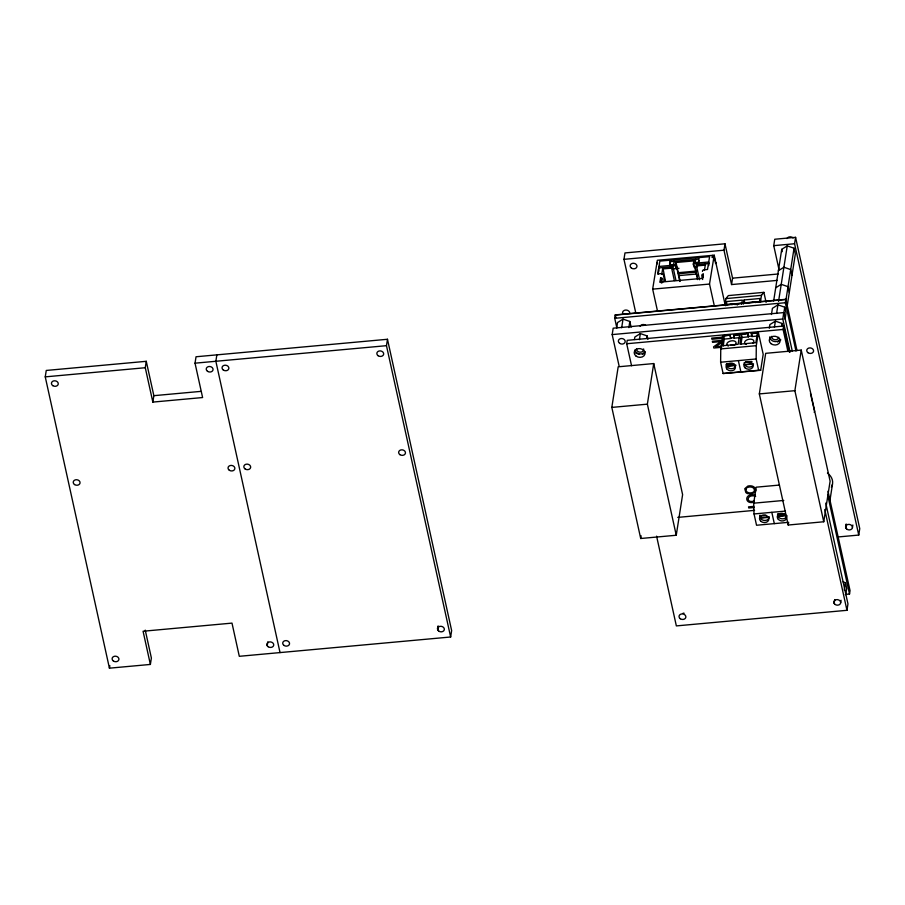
<?xml version="1.0" encoding="UTF-8"?>
<svg xmlns="http://www.w3.org/2000/svg" width="905" height="905" viewBox="0 0 905 905"><rect width="100%" height="100%" fill="white"/><g stroke="black" fill="none" stroke-linecap="round" stroke-linejoin="round"><path stroke-width="1.36" d="M751.331 333.628L757.394 333.074L758.039 335.981L751.976 336.536L751.331 333.628L758.367 332.452L763.187 354.308L760.675 370.303L723.106 373.516L720.618 362.226L720.753 348.923L722.824 335.698L730.165 335.031L730.72 338.481L724.272 339.07L723.197 345.936M760.675 370.303L758.65 370.269L756.161 358.98L756.297 345.676L758.367 332.452M665.48 281.365L662.845 267.586L661.77 274.272M760.042 515.216A4.717 3.79 8.9 0 0 759.838 515.974L760.313 518.135A4.717 3.79 8.9 0 0 764.861 520.466A4.717 3.79 8.9 0 0 768.967 518.079M45.25 376.865L46.257 370.45L146.271 361.31L153.85 395.677L152.843 402.092L202.607 397.544L195.028 363.177L196.034 356.762L387.476 339.273L451.64 630.581L450.645 636.996L239.305 656.306L231.997 623.115L143.069 631.238L150.377 664.44L109.426 668.173L45.25 376.865L145.275 367.724L146.271 361.31M109.426 668.173L109.822 665.616M150.377 664.44L151.384 658.025L145.241 630.14M216.861 354.862L215.854 361.276L280.03 652.584M267.213 645.672L267.812 641.837M450.645 636.996L386.469 345.676L387.476 339.273M437.5 628.647L437.907 626.09M437.816 630.084L438.416 626.249M619.178 366.344L612.176 334.59L613.183 328.187L783.798 312.587L792.305 351.242M616.859 327.983L614.733 318.311L615.264 314.895L785.868 299.306L796.988 350.529M635.83 313.187L623.964 259.339L624.97 252.936L724.984 243.796L732.564 278.163L731.557 284.566L777.169 280.403M616.746 327.519L617.515 322.587L623.025 319.103L629.823 321.456L631.113 327.282M621.678 327.746L623.025 319.103M611.825 407.408L618.183 366.808L653.727 363.561L682.608 494.65L676.25 535.251L640.706 538.498L611.825 407.408L647.369 404.162L653.727 363.561M628.862 327.621L629.823 321.456M631.554 365.767L626.701 343.742L627.233 340.325L783.628 326.038L789.386 352.181M634.439 339.511L634.824 337.045L640.344 333.572L647.143 335.925L647.912 339.42M639.383 339.737L640.344 333.572M646.758 338.391L647.143 335.925M640.706 538.498L641.125 535.794M731.557 284.566L723.989 250.199L724.984 243.796M724.905 305.2L725.934 298.593L728.344 295.596L763.888 292.349L766.105 302.394M725.697 305.698L726.342 301.58L742.338 300.121L741.693 304.238M730.165 335.031L723.638 336.151L722.122 345.767L738.118 344.307L739.623 334.692L733.638 335.246L734.272 338.153L740.267 337.61M735.505 366.446A4.717 3.79 8.9 0 1 731.308 368.731A4.717 3.79 8.9 0 1 726.839 366.31L726.466 363.923M737.236 305.064L737.451 303.661L737.575 304.25L734.781 304.51M733.638 335.246L747.858 333.413L748.424 336.864L742.043 337.441L740.969 344.319M734.272 338.153L733.717 334.703M743.469 304.08L744.114 299.962L760.11 298.492L760.539 300.437M747.858 333.413L741.41 334.533L739.894 344.149L755.89 342.69L757.394 333.074M751.976 336.536L751.41 333.085M759.68 301.241L760.11 298.492M760.449 301.953L761.478 295.347L763.888 292.349M778.888 269.023L773.741 245.651L774.748 239.248L795.574 237.336L859.75 528.656L858.743 535.07L837.679 536.993M769.295 328.3L769.872 324.601L775.393 321.128L782.18 323.481L782.701 325.811M771.456 314.499L772.418 308.334L777.938 304.849L784.737 307.202L786.015 313.028L785.054 319.194M773.651 300.958L781.728 249.35L787.248 245.877L794.047 248.23L795.325 254.056L786.83 308.288M759.329 393.924L765.687 353.335L801.23 350.088L830.111 481.177L823.754 521.766L788.21 525.024L759.329 393.924L794.873 390.677L801.23 350.088M774.42 327.293L775.393 321.128M776.581 313.481L777.938 304.849M778.549 301.422L787.248 245.877M787.972 522.377L756.535 525.251L754.046 513.95L753.695 503.191L756.195 487.184L779.443 485.069M790.088 352.135L782.791 319.001L783.798 312.587M795.981 351.05L785.336 302.723L785.868 299.306M858.743 535.07L794.567 243.75L795.574 237.336M781.796 325.947L782.18 323.481M783.572 314.601L784.737 307.202M785.959 299.838L794.047 248.23M787.938 351.468L783.097 329.454L783.628 326.038M760.313 518.135L759.906 515.545L760.313 518.135L769.171 517.332M785.246 513.757L777.599 514.459L777.655 515.454L778.029 516.416L786.954 515.601A4.717 3.79 8.9 0 1 783.108 518.814A4.717 3.79 8.9 0 1 778.029 516.416L777.667 514.029L782.768 513.565M788.21 525.024L788.64 522.309M829.772 501.483L832.464 484.333M845.609 526.721L846.005 524.165M834.139 603.409L834.738 599.562M845.926 528.158L846.526 524.323M840.666 602.809L841.062 600.253M852.453 527.558L852.849 525.002M844.263 590.083L845.417 582.684L843.155 581.892M845.734 594.675L846.707 588.51L845.417 582.684M656.589 536.167L676.352 625.909L846.967 610.309L847.962 603.907L825.767 503.112M845.315 594.415L849.512 594.042L850.044 590.614L827.985 491.211M657.516 311.162L652.663 289.136L657.347 260.278L714.203 255.199L725.256 305.381M657.505 262.801L657.324 263.875L657.007 262.416M658.252 274.317L658.976 266.455L669.632 265.493L670.503 260.154L669.96 266.952L671.612 268.151L674.349 280.573M663.275 281.738L662.72 279.193A1.81 1.459 9.2 0 0 660.616 277.892L659.926 282.168L702.563 278.355L703.264 274.079A1.81 1.459 9.2 0 0 701.805 275.697L702.642 279.521M660.424 282.552L660.944 279.351M678.988 268.31L672.596 268.921L672.947 266.783M679.813 281.489L676.499 266.466L676.148 268.604L675.515 265.697L673.852 264.498L674.055 259.837M695.176 262.597L698.728 262.28L696.861 263.796L693.309 264.102L695.176 262.597L695.696 259.384L693.83 260.9L693.309 264.102L693.943 267.02L697.495 266.704M699.554 279.724L696.511 265.923L698.377 264.418L698.932 257.62M699.033 260.402L698.377 264.418L709.045 263.468L708.717 262.009L698.06 262.959M703.23 277.677L703.264 274.079M704.407 270.459L705.493 263.785L705.38 265.131L696.511 265.923L696.861 263.796L697.28 265.731M708.694 265.606L709.045 263.468M712.427 255.357L712.077 257.518L713.853 257.359L714.169 258.819L714.35 257.721L715.629 263.547L715.81 262.484M714.373 306.082L709.52 284.057L714.203 255.199M814.172 412.284L814.568 411.323L810.473 393.551M723.084 341.468L715.844 346.728L721.342 346.23M642.471 354.398L644.677 353.007M778.379 270.719L783.9 267.235L790.699 269.588L791.977 275.414M775.709 287.813L781.219 284.328L788.017 286.681L789.307 292.507M777.508 341.954L780.823 339.873M623.964 259.339L723.989 250.199M773.741 245.651L794.567 243.75M732.564 278.163L778.176 273.989M725.934 298.593L761.478 295.347M742.982 303.028L726.987 304.499L726.342 301.58M759.419 301.535L744.758 302.87L744.114 299.962M615.491 315.053L785.744 299.498M614.733 318.311L785.336 302.723M195.028 363.177L386.469 345.676M612.176 334.59L782.791 319.001M626.701 343.742L783.097 329.454M730.81 337.95L734.362 337.622M748.503 336.332L752.055 336.004M722.824 340.303L712.348 341.253L712.586 342.35L720.821 341.592L713.581 346.864L713.841 348.029L721.704 347.305M153.85 395.677L200.842 391.379M730.776 345.246L733.322 345.009M720.753 348.923L756.297 345.676M720.618 362.226L756.161 358.98M745.516 362.079L751.851 361.502M727.744 363.81L732.846 363.335M744.182 362.622L751.784 361.932M735.765 365.496L726.839 366.31L726.466 365.349L726.398 364.353L734.057 363.652M726.896 365.88L735.833 365.066M752.327 363.663L744.668 364.783A4.717 3.79 8.9 0 0 749.204 367.113A4.717 3.79 8.9 0 0 753.311 364.726M753.526 363.968L744.668 364.783L744.261 363.821M723.106 373.516L758.65 370.269M755.404 495.171C744.249 492.162 743.831 505.16 754.476 502.151M755.664 496.313C746.693 493.44 745.279 503.814 754.227 501.019M753.695 503.191L783.764 500.442M753.808 506.381L748.525 506.857L748.774 507.999L754.057 507.513M677.777 517.389L754.566 510.363M754.046 513.95L785.483 511.076M759.838 515.974L766.162 515.398M760.381 517.705L769.239 516.902M778.096 515.986L785.744 515.284M670.254 261.658L698.445 259.147M693.83 260.9L676.035 262.484L674.372 261.296M673.852 264.498L670.3 264.814L671.963 266.013L675.515 265.697L676.035 262.484L680.119 281.059M659.293 267.903L669.96 266.952L669.632 265.493M662.743 268.943L671.612 268.151L671.963 266.013L672.596 268.921M678.275 272.688L696.069 271.093L696.465 272.122L678.671 273.717M678.92 275.595L696.714 274.011L697.314 276.738M652.663 289.136L709.52 284.057M635.695 353.131L639.1 354.308M781.728 249.35L782.248 251.68M827.611 494.628L849.512 594.042M824.76 509.526L846.967 610.309M794.873 390.677L823.754 521.766M755.268 301.987L755.392 302.575M747.779 333.945L748.424 336.864M746.037 343.866L746.161 344.443A4.717 2.681 -12.4 0 1 745.731 340.665A4.717 2.681 -12.4 0 1 752.281 339.454A4.717 2.681 -12.4 0 1 752.711 343.233M741.41 334.533L742.043 337.441M731.862 304.182L731.987 304.759M777.599 514.459L778.029 516.416M738.39 360.597L740.878 371.898M771.818 512.332L774.307 523.622M730.086 335.563L730.72 338.481M723.638 336.151L724.272 339.07M726.398 364.353L726.839 366.31M694.95 266.002L696.069 271.093M694.588 266.217L697.529 279.566M673.252 268.151L675.956 280.448M664.813 281.285L663.41 274.916A1.81 1.459 9.2 0 0 661.317 273.615L657.765 273.932L659.847 261.104L709.588 256.658L707.506 269.486L703.954 269.803A1.81 1.459 9.2 0 0 702.495 271.421M660.616 277.892L661.781 283.175M658.455 269.656L658.772 271.115M647.369 404.162L676.25 535.251M615.264 314.895L615.875 317.655M145.275 367.724L152.843 402.092M827.43 473.089A14.514 11.652 8.9 0 1 831.344 487.184M643.636 348.934A3.631 2.907 8.9 0 1 640.254 352.192A3.631 2.907 8.9 0 1 636.486 348.821M640.107 326.252A3.631 2.907 8.9 0 1 645.559 325.144M778.73 337.26A3.631 2.907 8.9 0 1 774.827 339.726A3.631 2.907 8.9 0 1 771.524 336.377M728.355 346.061A4.717 2.681 -12.4 0 1 728.276 342.045A4.717 2.681 -12.4 0 1 735.109 341.355A4.717 2.681 -12.4 0 1 733.989 345.484M780.178 339.228A5.441 4.367 8.9 0 1 774.058 341.434A5.441 4.367 8.9 0 1 769.793 336.83M645.118 351.57A5.441 4.367 8.9 0 1 639.518 353.866A5.441 4.367 8.9 0 1 634.812 350.031M684.09 613.194A3.631 2.907 8.9 0 1 683.151 613.171M622.923 314.035A3.631 2.907 8.9 0 1 625.547 310.053A3.631 2.907 8.9 0 1 629.79 313.413M786.999 238.558A3.631 2.907 8.9 0 1 793.165 237.992M755.664 490.046L755.652 490.612A4.91 3.948 8.9 0 1 755.075 492.15L751.795 493.96L747.406 493.553A4.401 3.53 8.9 0 1 745.833 492.478L744.758 488.734L747.79 486.098A7.285 5.849 8.9 0 1 751.489 485.928A4.842 3.892 8.9 0 1 753.446 486.63A4.695 3.767 8.9 0 1 755.29 488.598L755.664 490.046M745.924 489.153C745.335 492.84 750.426 493.723 752.937 492.331A3.394 2.726 8.9 0 0 754.431 490.397C754.532 487.003 750.166 486.37 747.688 487.388A3.62 2.907 8.9 0 0 746.161 488.621L745.924 489.153M722.145 337.169L711.658 338.131L711.907 339.262L722.394 338.3L722.145 337.169M680.311 618.749A3.45 2.772 8.9 0 0 685.843 617.289A3.45 2.772 8.9 0 0 681.193 614.031A3.45 2.772 8.9 0 0 680.311 618.749M619.642 343.346A3.45 2.772 8.9 0 0 625.174 341.886A3.45 2.772 8.9 0 0 620.525 338.628A3.45 2.772 8.9 0 0 619.642 343.346M835.111 604.45A3.45 2.772 8.9 0 0 840.643 602.99A3.45 2.772 8.9 0 0 835.994 599.732A3.45 2.772 8.9 0 0 835.111 604.45M745.019 367.781A4.717 3.79 8.9 0 0 752.983 366.864A4.717 3.79 8.9 0 0 747.564 361.661A4.717 3.79 8.9 0 0 745.019 367.781M727.168 369.319A4.717 3.79 8.9 0 0 735.165 368.584A4.717 3.79 8.9 0 0 729.916 363.267A4.717 3.79 8.9 0 0 727.168 369.319M760.675 521.133A4.717 3.79 8.9 0 0 768.628 520.217A4.717 3.79 8.9 0 0 763.209 515.013A4.717 3.79 8.9 0 0 760.675 521.133M778.357 519.425A4.717 3.79 8.9 0 0 786.366 518.689A4.717 3.79 8.9 0 0 781.106 513.373A4.717 3.79 8.9 0 0 778.357 519.425M635.966 356.016A5.441 4.367 8.9 0 0 644.903 354.194A5.441 4.367 8.9 0 0 637.957 348.697A5.441 4.367 8.9 0 0 635.966 356.016M771.026 343.674A5.441 4.367 8.9 0 0 779.963 341.841A5.441 4.367 8.9 0 0 773.028 336.355A5.441 4.367 8.9 0 0 771.026 343.674M283.989 645.423A3.45 2.772 8.9 0 0 289.521 643.964A3.45 2.772 8.9 0 0 284.871 640.717A3.45 2.772 8.9 0 0 283.989 645.423M245.108 468.948A3.45 2.772 8.9 0 0 250.64 467.489A3.45 2.772 8.9 0 0 245.99 464.242A3.45 2.772 8.9 0 0 245.108 468.948M223.32 370.021A3.45 2.772 8.9 0 0 228.852 368.561A3.45 2.772 8.9 0 0 224.202 365.315A3.45 2.772 8.9 0 0 223.32 370.021M378.12 355.722A3.45 2.772 8.9 0 0 383.652 354.262A3.45 2.772 8.9 0 0 379.003 351.016A3.45 2.772 8.9 0 0 378.12 355.722M399.908 454.649A3.45 2.772 8.9 0 0 405.44 453.19A3.45 2.772 8.9 0 0 400.791 449.943A3.45 2.772 8.9 0 0 399.908 454.649M438.789 631.124A3.45 2.772 8.9 0 0 444.321 629.665A3.45 2.772 8.9 0 0 439.672 626.418A3.45 2.772 8.9 0 0 438.789 631.124M113.385 661.012A3.45 2.772 8.9 0 0 118.906 659.553A3.45 2.772 8.9 0 0 114.256 656.306A3.45 2.772 8.9 0 0 113.385 661.012M74.504 484.537A3.45 2.772 8.9 0 0 80.036 483.078A3.45 2.772 8.9 0 0 75.387 479.831A3.45 2.772 8.9 0 0 74.504 484.537M52.716 385.609A3.45 2.772 8.9 0 0 58.237 384.15A3.45 2.772 8.9 0 0 53.587 380.903A3.45 2.772 8.9 0 0 52.716 385.609M207.505 371.31A3.45 2.772 8.9 0 0 213.037 369.851A3.45 2.772 8.9 0 0 208.388 366.604A3.45 2.772 8.9 0 0 207.505 371.31M229.304 470.238A3.45 2.772 8.9 0 0 234.836 468.779A3.45 2.772 8.9 0 0 230.187 465.532A3.45 2.772 8.9 0 0 229.304 470.238M268.174 646.724A3.45 2.772 8.9 0 0 273.706 645.265A3.45 2.772 8.9 0 0 269.057 642.007A3.45 2.772 8.9 0 0 268.174 646.724M631.43 268.095A3.45 2.772 8.9 0 0 636.95 266.636A3.45 2.772 8.9 0 0 632.301 263.378A3.45 2.772 8.9 0 0 631.43 268.095M808.018 352.724A3.45 2.772 8.9 0 0 813.55 351.264A3.45 2.772 8.9 0 0 808.9 348.018A3.45 2.772 8.9 0 0 808.018 352.724M846.888 529.199A3.45 2.772 8.9 0 0 852.42 527.739A3.45 2.772 8.9 0 0 847.77 524.493A3.45 2.772 8.9 0 0 846.888 529.199"/></g></svg>
